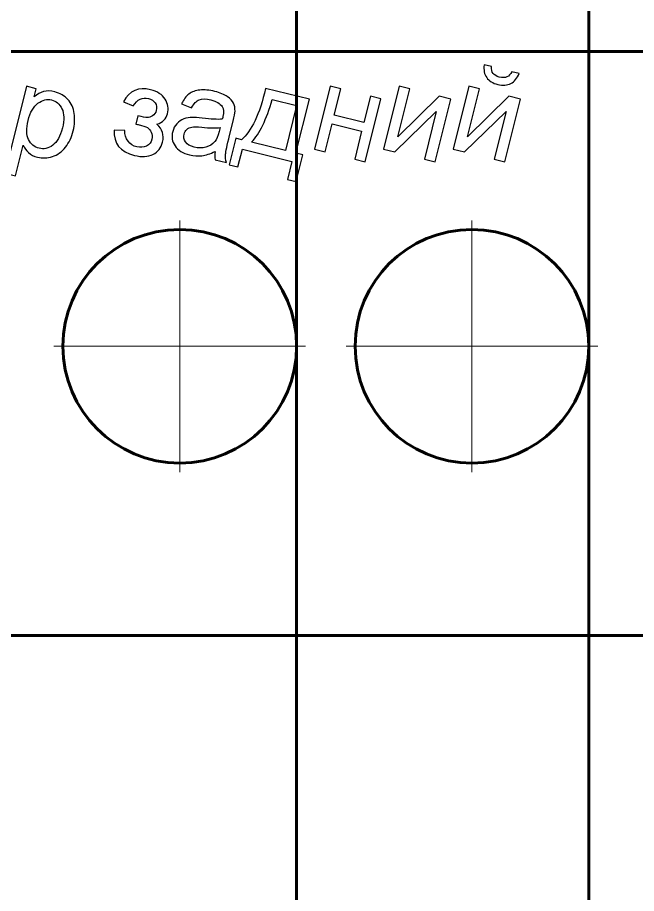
# Model space of a CAD drawing. Header units: centimetres. Extents: x 259 to 610, y 357 to 1252.
# Drawn here: x 498.42 to 512.19, y 796.04 to 815.54 of the extents above; entities that cross this region are included whole.
import ezdxf
from ezdxf.lldxf.tags import DXFTag

# ---------------------------------------------------------------- set-up
doc = ezdxf.new("R2010")
doc.units = ezdxf.units.CM
doc.header["$MEASUREMENT"] = 0
doc.layers.add('layer 1', color=7, linetype='Continuous')
tags = doc.linetypes.add('New Line13', pattern=[12, 7.5, -1.5, 1.5, -1.5]).pattern_tags.tags
tags[10:11] = [DXFTag(74, 4), DXFTag(75, 0), DXFTag(340, '0'), DXFTag(46, 1.0), DXFTag(50, 0.0), DXFTag(44, 0.0), DXFTag(45, 0.0)]
tags[8:9] = [DXFTag(74, 4), DXFTag(75, 0), DXFTag(340, '0'), DXFTag(46, 1.0), DXFTag(50, 0.0), DXFTag(44, 0.0), DXFTag(45, 0.0)]
tags[6:7] = [DXFTag(74, 4), DXFTag(75, 0), DXFTag(340, '0'), DXFTag(46, 1.0), DXFTag(50, 0.0), DXFTag(44, 0.0), DXFTag(45, 0.0)]
tags[4:5] = [DXFTag(74, 4), DXFTag(75, 0), DXFTag(340, '0'), DXFTag(46, 1.0), DXFTag(50, 0.0), DXFTag(44, 0.0), DXFTag(45, 0.0)]
tags = doc.linetypes.add('New Line14', pattern=[12, 7.5, -1.5, 1.5, -1.5]).pattern_tags.tags
tags[10:11] = [DXFTag(74, 4), DXFTag(75, 0), DXFTag(340, '0'), DXFTag(46, 1.0), DXFTag(50, 0.0), DXFTag(44, 0.0), DXFTag(45, 0.0)]
tags[8:9] = [DXFTag(74, 4), DXFTag(75, 0), DXFTag(340, '0'), DXFTag(46, 1.0), DXFTag(50, 0.0), DXFTag(44, 0.0), DXFTag(45, 0.0)]
tags[6:7] = [DXFTag(74, 4), DXFTag(75, 0), DXFTag(340, '0'), DXFTag(46, 1.0), DXFTag(50, 0.0), DXFTag(44, 0.0), DXFTag(45, 0.0)]
tags[4:5] = [DXFTag(74, 4), DXFTag(75, 0), DXFTag(340, '0'), DXFTag(46, 1.0), DXFTag(50, 0.0), DXFTag(44, 0.0), DXFTag(45, 0.0)]
tags = doc.linetypes.add('New Line15', pattern=[12, 7.5, -1.5, 1.5, -1.5]).pattern_tags.tags
tags[10:11] = [DXFTag(74, 4), DXFTag(75, 0), DXFTag(340, '0'), DXFTag(46, 1.0), DXFTag(50, 0.0), DXFTag(44, 0.0), DXFTag(45, 0.0)]
tags[8:9] = [DXFTag(74, 4), DXFTag(75, 0), DXFTag(340, '0'), DXFTag(46, 1.0), DXFTag(50, 0.0), DXFTag(44, 0.0), DXFTag(45, 0.0)]
tags[6:7] = [DXFTag(74, 4), DXFTag(75, 0), DXFTag(340, '0'), DXFTag(46, 1.0), DXFTag(50, 0.0), DXFTag(44, 0.0), DXFTag(45, 0.0)]
tags[4:5] = [DXFTag(74, 4), DXFTag(75, 0), DXFTag(340, '0'), DXFTag(46, 1.0), DXFTag(50, 0.0), DXFTag(44, 0.0), DXFTag(45, 0.0)]
tags = doc.linetypes.add('New Line16', pattern=[12, 7.5, -1.5, 1.5, -1.5]).pattern_tags.tags
tags[10:11] = [DXFTag(74, 4), DXFTag(75, 0), DXFTag(340, '0'), DXFTag(46, 1.0), DXFTag(50, 0.0), DXFTag(44, 0.0), DXFTag(45, 0.0)]
tags[8:9] = [DXFTag(74, 4), DXFTag(75, 0), DXFTag(340, '0'), DXFTag(46, 1.0), DXFTag(50, 0.0), DXFTag(44, 0.0), DXFTag(45, 0.0)]
tags[6:7] = [DXFTag(74, 4), DXFTag(75, 0), DXFTag(340, '0'), DXFTag(46, 1.0), DXFTag(50, 0.0), DXFTag(44, 0.0), DXFTag(45, 0.0)]
tags[4:5] = [DXFTag(74, 4), DXFTag(75, 0), DXFTag(340, '0'), DXFTag(46, 1.0), DXFTag(50, 0.0), DXFTag(44, 0.0), DXFTag(45, 0.0)]
tags = doc.linetypes.add('New Line17', pattern=[12, 7.5, -1.5, 1.5, -1.5]).pattern_tags.tags
tags[10:11] = [DXFTag(74, 4), DXFTag(75, 0), DXFTag(340, '0'), DXFTag(46, 1.0), DXFTag(50, 0.0), DXFTag(44, 0.0), DXFTag(45, 0.0)]
tags[8:9] = [DXFTag(74, 4), DXFTag(75, 0), DXFTag(340, '0'), DXFTag(46, 1.0), DXFTag(50, 0.0), DXFTag(44, 0.0), DXFTag(45, 0.0)]
tags[6:7] = [DXFTag(74, 4), DXFTag(75, 0), DXFTag(340, '0'), DXFTag(46, 1.0), DXFTag(50, 0.0), DXFTag(44, 0.0), DXFTag(45, 0.0)]
tags[4:5] = [DXFTag(74, 4), DXFTag(75, 0), DXFTag(340, '0'), DXFTag(46, 1.0), DXFTag(50, 0.0), DXFTag(44, 0.0), DXFTag(45, 0.0)]
tags = doc.linetypes.add('New Line18', pattern=[12, 7.5, -1.5, 1.5, -1.5]).pattern_tags.tags
tags[10:11] = [DXFTag(74, 4), DXFTag(75, 0), DXFTag(340, '0'), DXFTag(46, 1.0), DXFTag(50, 0.0), DXFTag(44, 0.0), DXFTag(45, 0.0)]
tags[8:9] = [DXFTag(74, 4), DXFTag(75, 0), DXFTag(340, '0'), DXFTag(46, 1.0), DXFTag(50, 0.0), DXFTag(44, 0.0), DXFTag(45, 0.0)]
tags[6:7] = [DXFTag(74, 4), DXFTag(75, 0), DXFTag(340, '0'), DXFTag(46, 1.0), DXFTag(50, 0.0), DXFTag(44, 0.0), DXFTag(45, 0.0)]
tags[4:5] = [DXFTag(74, 4), DXFTag(75, 0), DXFTag(340, '0'), DXFTag(46, 1.0), DXFTag(50, 0.0), DXFTag(44, 0.0), DXFTag(45, 0.0)]
tags = doc.linetypes.add('New Line19', pattern=[12, 7.5, -1.5, 1.5, -1.5]).pattern_tags.tags
tags[10:11] = [DXFTag(74, 4), DXFTag(75, 0), DXFTag(340, '0'), DXFTag(46, 1.0), DXFTag(50, 0.0), DXFTag(44, 0.0), DXFTag(45, 0.0)]
tags[8:9] = [DXFTag(74, 4), DXFTag(75, 0), DXFTag(340, '0'), DXFTag(46, 1.0), DXFTag(50, 0.0), DXFTag(44, 0.0), DXFTag(45, 0.0)]
tags[6:7] = [DXFTag(74, 4), DXFTag(75, 0), DXFTag(340, '0'), DXFTag(46, 1.0), DXFTag(50, 0.0), DXFTag(44, 0.0), DXFTag(45, 0.0)]
tags[4:5] = [DXFTag(74, 4), DXFTag(75, 0), DXFTag(340, '0'), DXFTag(46, 1.0), DXFTag(50, 0.0), DXFTag(44, 0.0), DXFTag(45, 0.0)]
tags = doc.linetypes.add('New Line20', pattern=[12, 7.5, -1.5, 1.5, -1.5]).pattern_tags.tags
tags[10:11] = [DXFTag(74, 4), DXFTag(75, 0), DXFTag(340, '0'), DXFTag(46, 1.0), DXFTag(50, 0.0), DXFTag(44, 0.0), DXFTag(45, 0.0)]
tags[8:9] = [DXFTag(74, 4), DXFTag(75, 0), DXFTag(340, '0'), DXFTag(46, 1.0), DXFTag(50, 0.0), DXFTag(44, 0.0), DXFTag(45, 0.0)]
tags[6:7] = [DXFTag(74, 4), DXFTag(75, 0), DXFTag(340, '0'), DXFTag(46, 1.0), DXFTag(50, 0.0), DXFTag(44, 0.0), DXFTag(45, 0.0)]
tags[4:5] = [DXFTag(74, 4), DXFTag(75, 0), DXFTag(340, '0'), DXFTag(46, 1.0), DXFTag(50, 0.0), DXFTag(44, 0.0), DXFTag(45, 0.0)]

msp = doc.modelspace()

# ---------------------------------------------------------------- linework, layer by layer
at = {"layer": 'layer 1', "color": 5, "lineweight": 60}
for points, knots in [([(529.12517, 953.28499), (529.12517, 963.2261), (521.06631, 971.28496), (511.12519, 971.28498), (511.12519, 971.28498), (501.18408, 971.28499), (493.12519, 963.22615), (493.12517, 953.28504), (493.12517, 953.28504), (493.12514, 943.34392), (501.18398, 935.28503), (511.1251, 935.28499), (511.1251, 935.28499), (521.06621, 935.28495), (529.12512, 943.34378), (529.12517, 953.28489), (529.12667, 1251.51819), (529.12517, 356.81839), (529.12517, 953.28499)], [0, 0, 0, 0, 0.2, 0.2, 0.2, 0.2, 0.4, 0.4, 0.4, 0.4, 0.6, 0.6, 0.6, 0.6, 1, 1, 1, 1.0001, 1.0001, 1.0001, 1.0001]), ([(522.62517, 953.28499), (522.62517, 959.63626), (517.47645, 964.78498), (511.12518, 964.78499), (511.12518, 964.78499), (504.77391, 964.785), (499.62518, 959.63629), (499.62517, 953.28502), (499.62517, 953.28502), (499.62515, 946.93375), (504.77385, 941.78501), (511.12512, 941.78499), (511.12512, 941.78499), (517.47639, 941.78496), (522.62513, 946.93366), (522.62517, 953.28493), (522.62637, 1143.82303), (522.62517, 572.20879), (522.62517, 953.28499)], [0, 0, 0, 0, 0.2, 0.2, 0.2, 0.2, 0.4, 0.4, 0.4, 0.4, 0.6, 0.6, 0.6, 0.6, 1, 1, 1, 1.00006, 1.00006, 1.00006, 1.00006]), ([(504.62864, 808.22341), (504.62864, 809.65935), (503.46458, 810.82341), (502.02865, 810.82341), (502.02865, 810.82341), (500.59271, 810.82341), (499.42865, 809.65936), (499.42864, 808.22342), (499.42864, 808.22342), (499.42864, 806.78748), (500.59269, 805.62342), (502.02863, 805.62341), (502.02863, 805.62341), (503.46457, 805.62341), (504.62863, 806.78746), (504.62864, 808.2234), (504.62894, 851.3016), (504.62864, 722.06701), (504.62864, 808.22341)], [0, 0, 0, 0, 0.2, 0.2, 0.2, 0.2, 0.4, 0.4, 0.4, 0.4, 0.6, 0.6, 0.6, 0.6, 1, 1, 1, 1.00001, 1.00001, 1.00001, 1.00001]), ([(511.12864, 808.22341), (511.12864, 809.65935), (509.96458, 810.82341), (508.52865, 810.82341), (508.52865, 810.82341), (507.09271, 810.82341), (505.92865, 809.65936), (505.92864, 808.22342), (505.92864, 808.22342), (505.92864, 806.78748), (507.09269, 805.62342), (508.52863, 805.62341), (508.52863, 805.62341), (509.96457, 805.62341), (511.12863, 806.78746), (511.12864, 808.2234), (511.12894, 851.3016), (511.12864, 722.06701), (511.12864, 808.22341)], [0, 0, 0, 0, 0.2, 0.2, 0.2, 0.2, 0.4, 0.4, 0.4, 0.4, 0.6, 0.6, 0.6, 0.6, 1, 1, 1, 1.00001, 1.00001, 1.00001, 1.00001]), ([(503.35889, 785.24509), (503.35889, 786.34966), (502.46346, 787.24509), (501.3589, 787.24509), (501.3589, 787.24509), (500.25433, 787.24509), (499.3589, 786.34967), (499.35889, 785.2451), (499.35889, 785.2451), (499.35889, 784.14053), (500.25432, 783.2451), (501.35889, 783.24509), (501.35889, 783.24509), (502.46345, 783.24509), (503.35889, 784.14051), (503.35889, 785.24508), (503.35889, 818.38218), (503.35889, 718.97089), (503.35889, 785.24509)], [0, 0, 0, 0, 0.2, 0.2, 0.2, 0.2, 0.4, 0.4, 0.4, 0.4, 0.6, 0.6, 0.6, 0.6, 1, 1, 1, 1.00001, 1.00001, 1.00001, 1.00001])]:
    msp.add_open_spline(points, degree=3, knots=knots, dxfattribs=at)
for points in [[(559.02863, 814.7835), (559.02863, 814.7835), (489.02864, 814.7835), (489.02864, 814.7835)], [(489.02864, 801.7835), (489.02864, 801.7835), (559.02863, 801.7835), (559.02863, 801.7835)]]:
    msp.add_open_spline(points, degree=3, dxfattribs=at)
at = {"layer": 'layer 1'}
for points, knots in [([(509.41472, 814.33393), (509.41472, 814.33393), (509.57676, 814.29366), (509.57676, 814.29366), (509.57676, 814.29366), (509.53602, 814.18717), (509.4749, 814.11309), (509.39296, 814.07097), (509.39296, 814.07097), (509.31149, 814.02884), (509.21472, 814.02189), (509.10361, 814.04967), (509.10361, 814.04967), (508.99111, 814.07791), (508.90871, 814.1293), (508.85639, 814.20431), (508.85639, 814.20431), (508.80361, 814.2793), (508.78463, 814.37375), (508.79898, 814.48763), (508.79898, 814.48763), (508.79898, 814.48763), (508.96101, 814.44735), (508.96101, 814.44735), (508.96101, 814.44735), (508.95824, 814.38439), (508.97167, 814.33393), (509.00037, 814.2955), (509.00037, 814.2955), (509.02954, 814.25707), (509.07491, 814.23023), (509.13602, 814.21495), (509.13602, 814.21495), (509.20732, 814.19689), (509.26472, 814.19782), (509.30825, 814.21727), (509.30825, 814.21727), (509.35176, 814.23671), (509.38695, 814.2756), (509.41472, 814.33393)], [0, 0, 0, 0, 0.09090909, 0.09090909, 0.09090909, 0.09090909, 0.18181818, 0.18181818, 0.18181818, 0.18181818, 0.27272727, 0.27272727, 0.27272727, 0.27272727, 0.36363636, 0.36363636, 0.36363636, 0.36363636, 0.45454545, 0.45454545, 0.45454545, 0.45454545, 0.54545455, 0.54545455, 0.54545455, 0.54545455, 0.63636364, 0.63636364, 0.63636364, 0.63636364, 0.72727273, 0.72727273, 0.72727273, 0.72727273, 0.81818182, 0.81818182, 0.81818182, 0.81818182, 1, 1, 1, 1]), ([(498.13555, 812.07791), (498.13555, 812.07791), (498.6175, 814.01032), (498.6175, 814.01032), (498.6175, 814.01032), (498.6175, 814.01032), (498.83323, 813.95661), (498.83323, 813.95661), (498.83323, 813.95661), (498.83323, 813.95661), (498.78786, 813.77514), (498.78786, 813.77514), (498.78786, 813.77514), (498.85684, 813.83346), (498.92722, 813.87235), (499.00037, 813.8918), (499.00037, 813.8918), (499.07306, 813.91171), (499.155, 813.90985), (499.24667, 813.88717), (499.24667, 813.88717), (499.36564, 813.85754), (499.46333, 813.8006), (499.53926, 813.71633), (499.53926, 813.71633), (499.61518, 813.63208), (499.66241, 813.52838), (499.68092, 813.40523), (499.68092, 813.40523), (499.69944, 813.28162), (499.69203, 813.15337), (499.65916, 813.02004), (499.65916, 813.02004), (499.62351, 812.87699), (499.56565, 812.75477), (499.48556, 812.65291), (499.48556, 812.65291), (499.40592, 812.55152), (499.30962, 812.48207), (499.19666, 812.44551), (499.19666, 812.44551), (499.0837, 812.40893), (498.97305, 812.4043), (498.86518, 812.43115), (498.86518, 812.43115), (498.78648, 812.4506), (498.71981, 812.48532), (498.66518, 812.53393), (498.66518, 812.53393), (498.61102, 812.583), (498.56981, 812.6381), (498.54203, 812.69875), (498.54203, 812.69875), (498.54203, 812.69875), (498.37259, 812.01865), (498.37259, 812.01865), (498.37259, 812.01865), (498.37259, 812.01865), (498.13555, 812.07791), (498.13555, 812.07791)], [0, 0, 0, 0, 0.0625, 0.0625, 0.0625, 0.0625, 0.125, 0.125, 0.125, 0.125, 0.1875, 0.1875, 0.1875, 0.1875, 0.25, 0.25, 0.25, 0.25, 0.3125, 0.3125, 0.3125, 0.3125, 0.375, 0.375, 0.375, 0.375, 0.4375, 0.4375, 0.4375, 0.4375, 0.5, 0.5, 0.5, 0.5, 0.5625, 0.5625, 0.5625, 0.5625, 0.625, 0.625, 0.625, 0.625, 0.6875, 0.6875, 0.6875, 0.6875, 0.75, 0.75, 0.75, 0.75, 0.8125, 0.8125, 0.8125, 0.8125, 0.875, 0.875, 0.875, 0.875, 1, 1, 1, 1]), ([(505.3749, 814.01032), (505.3749, 814.01032), (505.61148, 813.95106), (505.61148, 813.95106), (505.61148, 813.95106), (505.61148, 813.95106), (505.46657, 813.36957), (505.46657, 813.36957), (505.46657, 813.36957), (505.46657, 813.36957), (506.12306, 813.20569), (506.12306, 813.20569), (506.12306, 813.20569), (506.12306, 813.20569), (506.26843, 813.78764), (506.26843, 813.78764), (506.26843, 813.78764), (506.26843, 813.78764), (506.505, 813.72837), (506.505, 813.72837), (506.505, 813.72837), (506.505, 813.72837), (506.15685, 812.33115), (506.15685, 812.33115), (506.15685, 812.33115), (506.15685, 812.33115), (505.91981, 812.38995), (505.91981, 812.38995), (505.91981, 812.38995), (505.91981, 812.38995), (506.07444, 813.00985), (506.07444, 813.00985), (506.07444, 813.00985), (506.07444, 813.00985), (505.41796, 813.17375), (505.41796, 813.17375), (505.41796, 813.17375), (505.41796, 813.17375), (505.26333, 812.55383), (505.26333, 812.55383), (505.26333, 812.55383), (505.26333, 812.55383), (505.02676, 812.61309), (505.02676, 812.61309), (505.02676, 812.61309), (505.02676, 812.61309), (505.3749, 814.01032), (505.3749, 814.01032)], [0, 0, 0, 0, 0.07692308, 0.07692308, 0.07692308, 0.07692308, 0.15384615, 0.15384615, 0.15384615, 0.15384615, 0.23076923, 0.23076923, 0.23076923, 0.23076923, 0.30769231, 0.30769231, 0.30769231, 0.30769231, 0.38461538, 0.38461538, 0.38461538, 0.38461538, 0.46153846, 0.46153846, 0.46153846, 0.46153846, 0.53846154, 0.53846154, 0.53846154, 0.53846154, 0.61538462, 0.61538462, 0.61538462, 0.61538462, 0.69230769, 0.69230769, 0.69230769, 0.69230769, 0.76923077, 0.76923077, 0.76923077, 0.76923077, 0.84615385, 0.84615385, 0.84615385, 0.84615385, 1, 1, 1, 1]), ([(506.90732, 814.01032), (506.90732, 814.01032), (507.14436, 813.95152), (507.14436, 813.95152), (507.14436, 813.95152), (507.14436, 813.95152), (506.87862, 812.88578), (506.87862, 812.88578), (506.87862, 812.88578), (506.87862, 812.88578), (507.80084, 813.78763), (507.80084, 813.78763), (507.80084, 813.78763), (507.80084, 813.78763), (508.05593, 813.72421), (508.05593, 813.72421), (508.05593, 813.72421), (508.05593, 813.72421), (507.70778, 812.32699), (507.70778, 812.32699), (507.70778, 812.32699), (507.70778, 812.32699), (507.47074, 812.38578), (507.47074, 812.38578), (507.47074, 812.38578), (507.47074, 812.38578), (507.73463, 813.44504), (507.73463, 813.44504), (507.73463, 813.44504), (507.73463, 813.44504), (506.81426, 812.54966), (506.81426, 812.54966), (506.81426, 812.54966), (506.81426, 812.54966), (506.55917, 812.61309), (506.55917, 812.61309), (506.55917, 812.61309), (506.55917, 812.61309), (506.90732, 814.01032), (506.90732, 814.01032)], [0, 0, 0, 0, 0.09090909, 0.09090909, 0.09090909, 0.09090909, 0.18181818, 0.18181818, 0.18181818, 0.18181818, 0.27272727, 0.27272727, 0.27272727, 0.27272727, 0.36363636, 0.36363636, 0.36363636, 0.36363636, 0.45454545, 0.45454545, 0.45454545, 0.45454545, 0.54545455, 0.54545455, 0.54545455, 0.54545455, 0.63636364, 0.63636364, 0.63636364, 0.63636364, 0.72727273, 0.72727273, 0.72727273, 0.72727273, 0.81818182, 0.81818182, 0.81818182, 0.81818182, 1, 1, 1, 1]), ([(508.45917, 814.01032), (508.45917, 814.01032), (508.69621, 813.95152), (508.69621, 813.95152), (508.69621, 813.95152), (508.69621, 813.95152), (508.43047, 812.88578), (508.43047, 812.88578), (508.43047, 812.88578), (508.43047, 812.88578), (509.35269, 813.78763), (509.35269, 813.78763), (509.35269, 813.78763), (509.35269, 813.78763), (509.60778, 813.72421), (509.60778, 813.72421), (509.60778, 813.72421), (509.60778, 813.72421), (509.25963, 812.32699), (509.25963, 812.32699), (509.25963, 812.32699), (509.25963, 812.32699), (509.02259, 812.38578), (509.02259, 812.38578), (509.02259, 812.38578), (509.02259, 812.38578), (509.28648, 813.44504), (509.28648, 813.44504), (509.28648, 813.44504), (509.28648, 813.44504), (508.36611, 812.54966), (508.36611, 812.54966), (508.36611, 812.54966), (508.36611, 812.54966), (508.11102, 812.61309), (508.11102, 812.61309), (508.11102, 812.61309), (508.11102, 812.61309), (508.45917, 814.01032), (508.45917, 814.01032)], [0, 0, 0, 0, 0.09090909, 0.09090909, 0.09090909, 0.09090909, 0.18181818, 0.18181818, 0.18181818, 0.18181818, 0.27272727, 0.27272727, 0.27272727, 0.27272727, 0.36363636, 0.36363636, 0.36363636, 0.36363636, 0.45454545, 0.45454545, 0.45454545, 0.45454545, 0.54545455, 0.54545455, 0.54545455, 0.54545455, 0.63636364, 0.63636364, 0.63636364, 0.63636364, 0.72727273, 0.72727273, 0.72727273, 0.72727273, 0.81818182, 0.81818182, 0.81818182, 0.81818182, 1, 1, 1, 1]), ([(501.05269, 813.16773), (501.05269, 813.16773), (501.09852, 813.35337), (501.09852, 813.35337), (501.09852, 813.35337), (501.19898, 813.3293), (501.26796, 813.31587), (501.30639, 813.31402), (501.30639, 813.31402), (501.34436, 813.31217), (501.38417, 813.3242), (501.42537, 813.35152), (501.42537, 813.35152), (501.46657, 813.37838), (501.49342, 813.41819), (501.50685, 813.47096), (501.50685, 813.47096), (501.52259, 813.53485), (501.51426, 813.59134), (501.48139, 813.63994), (501.48139, 813.63994), (501.44806, 813.68903), (501.39806, 813.72143), (501.33047, 813.73855), (501.33047, 813.73855), (501.19713, 813.77189), (501.08416, 813.71634), (500.99157, 813.57282), (500.99157, 813.57282), (500.99157, 813.57282), (500.77584, 813.66587), (500.77584, 813.66587), (500.77584, 813.66587), (500.91102, 813.91032), (501.11333, 813.99921), (501.38139, 813.93254), (501.38139, 813.93254), (501.53046, 813.8955), (501.63741, 813.82559), (501.70176, 813.72282), (501.70176, 813.72282), (501.76611, 813.62004), (501.78416, 813.51217), (501.75593, 813.39921), (501.75593, 813.39921), (501.72722, 813.28485), (501.64945, 813.20801), (501.52213, 813.16818), (501.52213, 813.16818), (501.58278, 813.11263), (501.62352, 813.05152), (501.64389, 812.98439), (501.64389, 812.98439), (501.66473, 812.91726), (501.66472, 812.84411), (501.64528, 812.76403), (501.64528, 812.76403), (501.6138, 812.63902), (501.54296, 812.54828), (501.43232, 812.49319), (501.43232, 812.49319), (501.32121, 812.43763), (501.18417, 812.43069), (501.01981, 812.47143), (501.01981, 812.47143), (500.70176, 812.55106), (500.55222, 812.73856), (500.57213, 813.0344), (500.57213, 813.0344), (500.57213, 813.0344), (500.80639, 813.02652), (500.80639, 813.02652), (500.80639, 813.02652), (500.80407, 812.93207), (500.82768, 812.85245), (500.87769, 812.7881), (500.87769, 812.7881), (500.92722, 812.72328), (500.99157, 812.68115), (501.07166, 812.66124), (501.07166, 812.66124), (501.15129, 812.64134), (501.22352, 812.64735), (501.28787, 812.67929), (501.28787, 812.67929), (501.35222, 812.71125), (501.39296, 812.76217), (501.41056, 812.83254), (501.41056, 812.83254), (501.42398, 812.88671), (501.41935, 812.93856), (501.39574, 812.98717), (501.39574, 812.98717), (501.37259, 813.03578), (501.34343, 813.06958), (501.30824, 813.08902), (501.30824, 813.08902), (501.27306, 813.10893), (501.20593, 813.13069), (501.10685, 813.15569), (501.10685, 813.15569), (501.09898, 813.15754), (501.08093, 813.16171), (501.05269, 813.16773)], [0, 0, 0, 0, 0.03703704, 0.03703704, 0.03703704, 0.03703704, 0.07407407, 0.07407407, 0.07407407, 0.07407407, 0.11111111, 0.11111111, 0.11111111, 0.11111111, 0.14814815, 0.14814815, 0.14814815, 0.14814815, 0.18518519, 0.18518519, 0.18518519, 0.18518519, 0.22222222, 0.22222222, 0.22222222, 0.22222222, 0.25925926, 0.25925926, 0.25925926, 0.25925926, 0.2962963, 0.2962963, 0.2962963, 0.2962963, 0.33333333, 0.33333333, 0.33333333, 0.33333333, 0.37037037, 0.37037037, 0.37037037, 0.37037037, 0.40740741, 0.40740741, 0.40740741, 0.40740741, 0.44444444, 0.44444444, 0.44444444, 0.44444444, 0.48148148, 0.48148148, 0.48148148, 0.48148148, 0.51851852, 0.51851852, 0.51851852, 0.51851852, 0.55555556, 0.55555556, 0.55555556, 0.55555556, 0.59259259, 0.59259259, 0.59259259, 0.59259259, 0.62962963, 0.62962963, 0.62962963, 0.62962963, 0.66666667, 0.66666667, 0.66666667, 0.66666667, 0.7037037, 0.7037037, 0.7037037, 0.7037037, 0.74074074, 0.74074074, 0.74074074, 0.74074074, 0.77777778, 0.77777778, 0.77777778, 0.77777778, 0.81481481, 0.81481481, 0.81481481, 0.81481481, 0.85185185, 0.85185185, 0.85185185, 0.85185185, 0.88888889, 0.88888889, 0.88888889, 0.88888889, 0.92592593, 0.92592593, 0.92592593, 0.92592593, 1, 1, 1, 1]), ([(502.81426, 812.55846), (502.70778, 812.50568), (502.61056, 812.47421), (502.52167, 812.46356), (502.52167, 812.46356), (502.43278, 812.45291), (502.34203, 812.45939), (502.24898, 812.48254), (502.24898, 812.48254), (502.09528, 812.52097), (501.98694, 812.58764), (501.92306, 812.68347), (501.92306, 812.68347), (501.85916, 812.77884), (501.84203, 812.88486), (501.8712, 813.00152), (501.8712, 813.00152), (501.88834, 813.07004), (501.91935, 813.12883), (501.96472, 813.17745), (501.96472, 813.17745), (502.00962, 813.22606), (502.06194, 813.2617), (502.12074, 813.283), (502.12074, 813.283), (502.17953, 813.30477), (502.24296, 813.31633), (502.31055, 813.31819), (502.31055, 813.31819), (502.36009, 813.31911), (502.43324, 813.31309), (502.53, 813.30152), (502.53, 813.30152), (502.72675, 813.27652), (502.87445, 813.26865), (502.97259, 813.27745), (502.97259, 813.27745), (502.98139, 813.30986), (502.98694, 813.33022), (502.98926, 813.33902), (502.98926, 813.33902), (503.01333, 813.43578), (503.00778, 813.50939), (502.97305, 813.55985), (502.97305, 813.55985), (502.92583, 813.62837), (502.84249, 813.67745), (502.72352, 813.70707), (502.72352, 813.70707), (502.61194, 813.73485), (502.52491, 813.73625), (502.46194, 813.71032), (502.46194, 813.71032), (502.39944, 813.68439), (502.34296, 813.62513), (502.2925, 813.53254), (502.2925, 813.53254), (502.2925, 813.53254), (502.06888, 813.62143), (502.06888, 813.62143), (502.06888, 813.62143), (502.11472, 813.71541), (502.16935, 813.78717), (502.23278, 813.83578), (502.23278, 813.83578), (502.2962, 813.88485), (502.37768, 813.91449), (502.47722, 813.92467), (502.47722, 813.92467), (502.5763, 813.93485), (502.68648, 813.92467), (502.80639, 813.89457), (502.80639, 813.89457), (502.92583, 813.86495), (503.01935, 813.82699), (503.08648, 813.78023), (503.08648, 813.78023), (503.15407, 813.73347), (503.20037, 813.68439), (503.2249, 813.63347), (503.2249, 813.63347), (503.24944, 813.58208), (503.26055, 813.52236), (503.25824, 813.45384), (503.25824, 813.45384), (503.25592, 813.41125), (503.24203, 813.33763), (503.21565, 813.23254), (503.21565, 813.23254), (503.21565, 813.23254), (503.13694, 812.9168), (503.13694, 812.9168), (503.13694, 812.9168), (503.08185, 812.69642), (503.05222, 812.55616), (503.04806, 812.49504), (503.04806, 812.49504), (503.04343, 812.43439), (503.04945, 812.37329), (503.06611, 812.31263), (503.06611, 812.31263), (503.06611, 812.31263), (502.81843, 812.37421), (502.81843, 812.37421), (502.81843, 812.37421), (502.80639, 812.4293), (502.805, 812.49087), (502.81426, 812.55846)], [0, 0, 0, 0, 0.03571429, 0.03571429, 0.03571429, 0.03571429, 0.07142857, 0.07142857, 0.07142857, 0.07142857, 0.10714286, 0.10714286, 0.10714286, 0.10714286, 0.14285714, 0.14285714, 0.14285714, 0.14285714, 0.17857143, 0.17857143, 0.17857143, 0.17857143, 0.21428571, 0.21428571, 0.21428571, 0.21428571, 0.25, 0.25, 0.25, 0.25, 0.28571429, 0.28571429, 0.28571429, 0.28571429, 0.32142857, 0.32142857, 0.32142857, 0.32142857, 0.35714286, 0.35714286, 0.35714286, 0.35714286, 0.39285714, 0.39285714, 0.39285714, 0.39285714, 0.42857143, 0.42857143, 0.42857143, 0.42857143, 0.46428571, 0.46428571, 0.46428571, 0.46428571, 0.5, 0.5, 0.5, 0.5, 0.53571429, 0.53571429, 0.53571429, 0.53571429, 0.57142857, 0.57142857, 0.57142857, 0.57142857, 0.60714286, 0.60714286, 0.60714286, 0.60714286, 0.64285714, 0.64285714, 0.64285714, 0.64285714, 0.67857143, 0.67857143, 0.67857143, 0.67857143, 0.71428571, 0.71428571, 0.71428571, 0.71428571, 0.75, 0.75, 0.75, 0.75, 0.78571429, 0.78571429, 0.78571429, 0.78571429, 0.82142857, 0.82142857, 0.82142857, 0.82142857, 0.85714286, 0.85714286, 0.85714286, 0.85714286, 0.89285714, 0.89285714, 0.89285714, 0.89285714, 0.92857143, 0.92857143, 0.92857143, 0.92857143, 1, 1, 1, 1]), ([(503.93973, 813.96403), (503.93973, 813.96403), (504.91334, 813.72097), (504.91334, 813.72097), (504.91334, 813.72097), (504.91334, 813.72097), (504.61334, 812.51865), (504.61334, 812.51865), (504.61334, 812.51865), (504.61334, 812.51865), (504.76472, 812.48115), (504.76472, 812.48115), (504.76472, 812.48115), (504.76472, 812.48115), (504.61751, 811.89041), (504.61751, 811.89041), (504.61751, 811.89041), (504.61751, 811.89041), (504.42259, 811.93855), (504.42259, 811.93855), (504.42259, 811.93855), (504.42259, 811.93855), (504.5212, 812.33485), (504.5212, 812.33485), (504.5212, 812.33485), (504.5212, 812.33485), (503.42167, 812.60893), (503.42167, 812.60893), (503.42167, 812.60893), (503.42167, 812.60893), (503.3226, 812.21309), (503.3226, 812.21309), (503.3226, 812.21309), (503.3226, 812.21309), (503.12815, 812.26171), (503.12815, 812.26171), (503.12815, 812.26171), (503.12815, 812.26171), (503.27537, 812.85245), (503.27537, 812.85245), (503.27537, 812.85245), (503.27537, 812.85245), (503.40037, 812.82096), (503.40037, 812.82096), (503.40037, 812.82096), (503.62352, 813.00569), (503.80315, 813.38671), (503.93973, 813.96403)], [0, 0, 0, 0, 0.07692308, 0.07692308, 0.07692308, 0.07692308, 0.15384615, 0.15384615, 0.15384615, 0.15384615, 0.23076923, 0.23076923, 0.23076923, 0.23076923, 0.30769231, 0.30769231, 0.30769231, 0.30769231, 0.38461538, 0.38461538, 0.38461538, 0.38461538, 0.46153846, 0.46153846, 0.46153846, 0.46153846, 0.53846154, 0.53846154, 0.53846154, 0.53846154, 0.61538462, 0.61538462, 0.61538462, 0.61538462, 0.69230769, 0.69230769, 0.69230769, 0.69230769, 0.76923077, 0.76923077, 0.76923077, 0.76923077, 0.84615385, 0.84615385, 0.84615385, 0.84615385, 1, 1, 1, 1]), ([(498.65593, 813.2506), (498.61101, 813.0705), (498.61426, 812.92884), (498.66565, 812.82467), (498.66565, 812.82467), (498.71703, 812.72051), (498.79435, 812.65569), (498.89806, 812.62976), (498.89806, 812.62976), (499.00314, 812.60337), (499.10453, 812.62559), (499.20175, 812.69596), (499.20175, 812.69596), (499.29897, 812.76633), (499.37074, 812.89457), (499.4175, 813.08162), (499.4175, 813.08162), (499.46147, 813.25985), (499.45823, 813.40199), (499.40731, 813.50893), (499.40731, 813.50893), (499.35592, 813.61587), (499.27954, 813.68208), (499.17768, 813.70708), (499.17768, 813.70708), (499.07676, 813.73254), (498.97583, 813.70754), (498.8749, 813.63254), (498.8749, 813.63254), (498.77352, 813.55754), (498.70083, 813.43023), (498.65593, 813.2506)], [0, 0, 0, 0, 0.11111111, 0.11111111, 0.11111111, 0.11111111, 0.22222222, 0.22222222, 0.22222222, 0.22222222, 0.33333333, 0.33333333, 0.33333333, 0.33333333, 0.44444444, 0.44444444, 0.44444444, 0.44444444, 0.55555556, 0.55555556, 0.55555556, 0.55555556, 0.66666667, 0.66666667, 0.66666667, 0.66666667, 0.77777778, 0.77777778, 0.77777778, 0.77777778, 1, 1, 1, 1]), ([(504.08787, 813.71865), (503.95731, 813.26957), (503.80361, 812.95152), (503.62676, 812.76449), (503.62676, 812.76449), (503.62676, 812.76449), (504.37769, 812.57745), (504.37769, 812.57745), (504.37769, 812.57745), (504.37769, 812.57745), (504.62861, 813.58393), (504.62861, 813.58393), (504.62861, 813.58393), (504.62861, 813.58393), (504.08787, 813.71865), (504.08787, 813.71865)], [0, 0, 0, 0, 0.2, 0.2, 0.2, 0.2, 0.4, 0.4, 0.4, 0.4, 0.6, 0.6, 0.6, 0.6, 1, 1, 1, 1]), ([(502.92629, 813.09226), (502.83138, 813.07837), (502.69527, 813.08069), (502.51704, 813.09921), (502.51704, 813.09921), (502.41658, 813.1094), (502.34342, 813.11078), (502.29898, 813.10338), (502.29898, 813.10338), (502.25407, 813.09597), (502.21657, 813.07792), (502.18602, 813.04967), (502.18602, 813.04967), (502.15593, 813.02143), (502.13555, 812.98671), (502.12537, 812.94504), (502.12537, 812.94504), (502.10963, 812.88208), (502.12027, 812.82374), (502.15778, 812.76958), (502.15778, 812.76958), (502.19482, 812.71541), (502.25963, 812.67698), (502.35175, 812.65384), (502.35175, 812.65384), (502.44296, 812.63115), (502.52907, 812.63115), (502.61009, 812.65337), (502.61009, 812.65337), (502.69111, 812.67559), (502.75685, 812.7168), (502.80731, 812.77791), (502.80731, 812.77791), (502.8462, 812.82514), (502.87861, 812.90106), (502.90453, 813.00522), (502.90453, 813.00522), (502.90453, 813.00522), (502.92629, 813.09226), (502.92629, 813.09226)], [0, 0, 0, 0, 0.09090909, 0.09090909, 0.09090909, 0.09090909, 0.18181818, 0.18181818, 0.18181818, 0.18181818, 0.27272727, 0.27272727, 0.27272727, 0.27272727, 0.36363636, 0.36363636, 0.36363636, 0.36363636, 0.45454545, 0.45454545, 0.45454545, 0.45454545, 0.54545455, 0.54545455, 0.54545455, 0.54545455, 0.63636364, 0.63636364, 0.63636364, 0.63636364, 0.72727273, 0.72727273, 0.72727273, 0.72727273, 0.81818182, 0.81818182, 0.81818182, 0.81818182, 1, 1, 1, 1])]:
    msp.add_open_spline(points, degree=3, knots=knots, dxfattribs=at)
at = {"layer": 'layer 1', "color": 30, "linetype": 'New Line18', "lineweight": 18}
msp.add_open_spline([(502.02864, 808.22341), (502.02864, 808.22341), (502.02864, 811.02341), (502.02864, 811.02341)], degree=3, dxfattribs=at)
at = {"layer": 'layer 1', "color": 30, "linetype": 'New Line14', "lineweight": 18}
msp.add_open_spline([(508.52864, 808.22341), (508.52864, 808.22341), (508.52864, 811.02341), (508.52864, 811.02341)], degree=3, dxfattribs=at)
at = {"layer": 'layer 1', "color": 30, "linetype": 'New Line20', "lineweight": 18}
msp.add_open_spline([(502.02864, 808.22341), (502.02864, 808.22341), (499.22864, 808.22341), (499.22864, 808.22341)], degree=3, dxfattribs=at)
at = {"layer": 'layer 1', "color": 30, "linetype": 'New Line17', "lineweight": 18}
msp.add_open_spline([(502.02864, 808.22341), (502.02864, 808.22341), (502.02864, 805.42341), (502.02864, 805.42341)], degree=3, dxfattribs=at)
at = {"layer": 'layer 1', "color": 30, "linetype": 'New Line19', "lineweight": 18}
msp.add_open_spline([(502.02864, 808.22341), (502.02864, 808.22341), (504.82864, 808.22341), (504.82864, 808.22341)], degree=3, dxfattribs=at)
at = {"layer": 'layer 1', "color": 30, "linetype": 'New Line16', "lineweight": 18}
msp.add_open_spline([(508.52864, 808.22341), (508.52864, 808.22341), (505.72864, 808.22341), (505.72864, 808.22341)], degree=3, dxfattribs=at)
at = {"layer": 'layer 1', "color": 30, "linetype": 'New Line13', "lineweight": 18}
msp.add_open_spline([(508.52864, 808.22341), (508.52864, 808.22341), (508.52864, 805.42341), (508.52864, 805.42341)], degree=3, dxfattribs=at)
at = {"layer": 'layer 1', "color": 30, "linetype": 'New Line15', "lineweight": 18}
msp.add_open_spline([(508.52864, 808.22341), (508.52864, 808.22341), (511.32864, 808.22341), (511.32864, 808.22341)], degree=3, dxfattribs=at)

doc.saveas('drawing.dxf')
